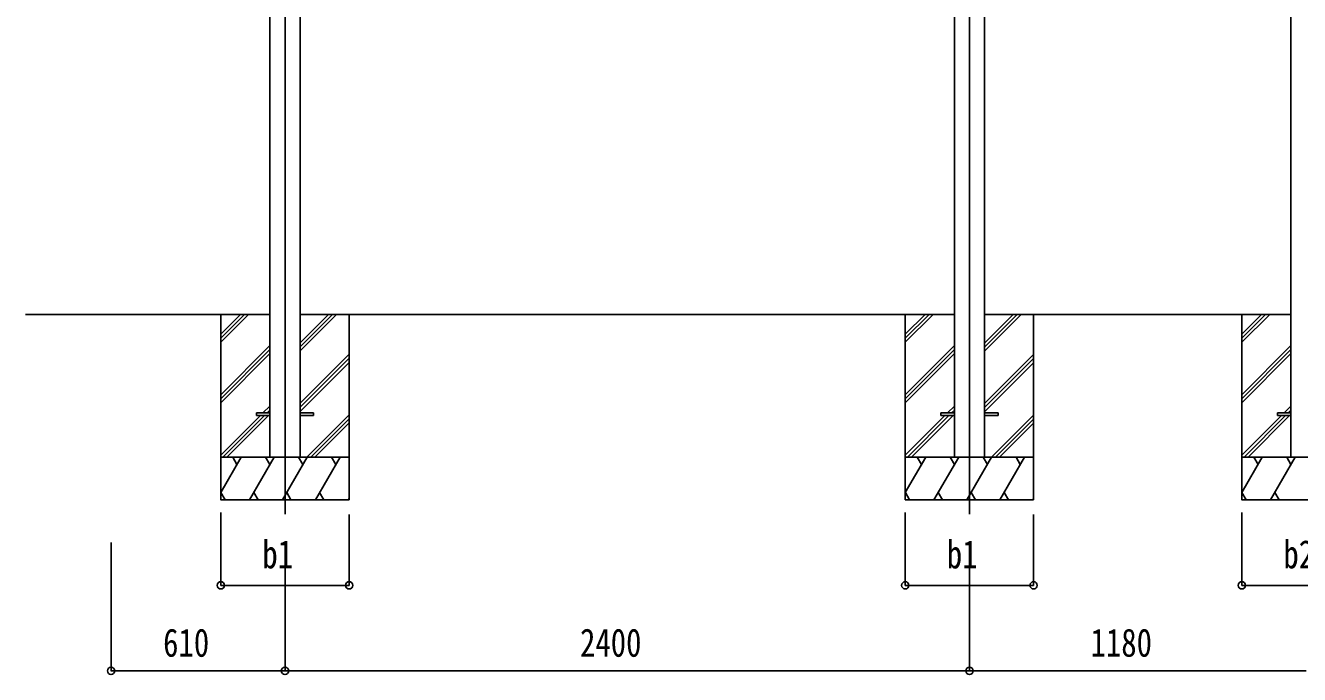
# Model space of a CAD drawing. Units: millimetres, scale not verified. Extents: x -12615 to 12615, y -8910 to 8910.
# Drawn here: x -6911 to -2444, y -5478 to -3202 of the extents above; entities that cross this region are included whole.
import ezdxf
from ezdxf.enums import TextEntityAlignment as Align

# ---------------------------------------------------------------- set-up
doc = ezdxf.new("R2010")
doc.units = ezdxf.units.MM
doc.header["$LTSCALE"] = 40
for name, color, linetype in [('0-4_YKK_12', 2, 'Continuous'), ('0-5_YKK_13', 4, 'Continuous'), ('0-6_YKK_A1', 4, 'Continuous'), ('0-7_YKK_D', 6, 'Continuous')]:
    doc.layers.add(name, color=color, linetype=linetype)
doc.styles.add('ＭＳ ゴシック', font='')
doc.styles.get('ＭＳ ゴシック').set_extended_font_data('MS Gothic')

msp = doc.modelspace()

# ---------------------------------------------------------------- linework, layer by layer
at = {"layer": '0-4_YKK_12'}
for p, q in [((-6000.94, -1919.34), (-6000.94, -4915)), ((-3600.94, -1919.34), (-3600.94, -4915))]:
    msp.add_line(p, q, dxfattribs=at)
at = {"layer": '0-5_YKK_13'}
for p, q in [((-6100.94, -4560.5), (-6100.94, -4569.5)), ((-6100.94, -4560.5), (-6053.94, -4560.5)), ((-6100.94, -4569.5), (-6053.94, -4569.5)), ((-5947.94, -4560.5), (-5900.94, -4560.5)), ((-5947.94, -4569.5), (-5900.94, -4569.5)), ((-5900.94, -4560.5), (-5900.94, -4569.5)), ((-3700.94, -4560.5), (-3700.94, -4569.5)), ((-3700.94, -4560.5), (-3653.94, -4560.5)), ((-3700.94, -4569.5), (-3653.94, -4569.5)), ((-3547.94, -4560.5), (-3500.94, -4560.5)), ((-3547.94, -4569.5), (-3500.94, -4569.5)), ((-3500.94, -4560.5), (-3500.94, -4569.5)), ((-2520.94, -4560.5), (-2520.94, -4569.5)), ((-2520.94, -4560.5), (-2473.94, -4560.5)), ((-2520.94, -4569.5), (-2473.94, -4569.5))]:
    msp.add_line(p, q, dxfattribs=at)
at = {"layer": '0-6_YKK_A1'}
for p, q in [((-6053.94, -2155.34), (-6053.94, -4715)), ((-5947.94, -2155.34), (-5947.94, -4715)), ((-3653.94, -2155.34), (-3653.94, -4715)), ((-3547.94, -2155.34), (-3547.94, -4715)), ((-2473.94, -2155.34), (-2473.94, -4715)), ((-6053.94, -4215), (-6910.94, -4215)), ((-6226.14, -4284.18), (-6156.96, -4215)), ((-6226.14, -4298.32), (-6142.82, -4215)), ((-6226.14, -4312.46), (-6128.68, -4215)), ((-5947.94, -4342.63), (-5820.31, -4215)), ((-5947.94, -4328.49), (-5834.45, -4215)), ((-5947.94, -4314.35), (-5848.59, -4215)), ((-3653.94, -4215), (-5947.94, -4215)), ((-5776.14, -4215), (-5776.14, -4865)), ((-3772.48, -4215), (-3892.48, -4215)), ((-3825.94, -4284.18), (-3756.76, -4215)), ((-3825.94, -4298.32), (-3742.62, -4215)), ((-3825.94, -4312.46), (-3728.48, -4215)), ((-2473.94, -4215), (-3547.94, -4215)), ((-3547.74, -4342.63), (-3420.11, -4215)), ((-3547.74, -4328.49), (-3434.25, -4215)), ((-3547.74, -4314.35), (-3448.39, -4215)), ((-3376.14, -4215), (-3376.14, -4865)), ((-2645.94, -4284.18), (-2576.76, -4215)), ((-2645.94, -4298.32), (-2562.62, -4215)), ((-2645.94, -4312.46), (-2548.48, -4215)), ((-6226.14, -4496.31), (-6053.94, -4324.11)), ((-3825.94, -4496.31), (-3653.74, -4324.11)), ((-2645.94, -4496.31), (-2473.74, -4324.11)), ((-6226.14, -4510.45), (-6053.94, -4338.25)), ((-6226.14, -4524.59), (-6053.94, -4352.4)), ((-5947.94, -4526.48), (-5776.14, -4354.68)), ((-5947.94, -4540.62), (-5776.14, -4368.82)), ((-3825.94, -4510.45), (-3653.74, -4338.25)), ((-3825.94, -4524.59), (-3653.74, -4352.4)), ((-3547.74, -4526.48), (-3375.94, -4354.68)), ((-3547.74, -4540.62), (-3375.94, -4368.82)), ((-2645.94, -4510.45), (-2473.74, -4338.25)), ((-2645.94, -4524.59), (-2473.74, -4352.4)), ((-5947.94, -4554.76), (-5776.14, -4382.96)), ((-3547.74, -4554.76), (-3375.94, -4382.96)), ((-6078.2, -4560.5), (-6053.94, -4536.24)), ((-6064.06, -4560.5), (-6053.94, -4550.38)), ((-3678, -4560.5), (-3653.74, -4536.24)), ((-3663.86, -4560.5), (-3653.74, -4550.38)), ((-2498, -4560.5), (-2473.74, -4536.24)), ((-2483.86, -4560.5), (-2473.74, -4550.38)), ((-6226.14, -4708.44), (-6087.2, -4569.5)), ((-6218.56, -4715), (-6073.06, -4569.5)), ((-6204.41, -4715), (-6058.91, -4569.5)), ((-5924.33, -4715), (-5776.14, -4566.81)), ((-5910.19, -4715), (-5776.14, -4580.95)), ((-5896.05, -4715), (-5776.14, -4595.09)), ((-3825.94, -4708.44), (-3687, -4569.5)), ((-3818.36, -4715), (-3672.86, -4569.5)), ((-3804.21, -4715), (-3658.71, -4569.5)), ((-3524.13, -4715), (-3375.94, -4566.81)), ((-3509.99, -4715), (-3375.94, -4580.95)), ((-3495.85, -4715), (-3375.94, -4595.09)), ((-2645.94, -4708.44), (-2507, -4569.5)), ((-2638.36, -4715), (-2492.86, -4569.5)), ((-2624.21, -4715), (-2478.71, -4569.5)), ((-5776.14, -4715), (-6226.14, -4715)), ((-6226.14, -4839.39), (-6154.32, -4715)), ((-6169.32, -4740.98), (-6184.32, -4715)), ((-6125.45, -4865), (-6038.85, -4715)), ((-6053.85, -4740.98), (-6068.85, -4715)), ((-6009.98, -4865), (-5923.38, -4715)), ((-5938.38, -4740.98), (-5953.38, -4715)), ((-5894.51, -4865), (-5807.91, -4715)), ((-5822.91, -4740.98), (-5837.91, -4715)), ((-3376.14, -4715), (-3826.14, -4715)), ((-3826.14, -4839.39), (-3754.32, -4715)), ((-3769.32, -4740.98), (-3784.32, -4715)), ((-3725.45, -4865), (-3638.85, -4715)), ((-3653.85, -4740.98), (-3668.85, -4715)), ((-3609.98, -4865), (-3523.38, -4715)), ((-3538.38, -4740.98), (-3553.38, -4715)), ((-3494.51, -4865), (-3407.91, -4715)), ((-3422.91, -4740.98), (-3437.91, -4715)), ((-2196.14, -4715), (-2646.14, -4715)), ((-2646.14, -4839.39), (-2574.32, -4715)), ((-2589.32, -4740.98), (-2604.32, -4715)), ((-2545.45, -4865), (-2458.85, -4715)), ((-2473.85, -4740.98), (-2488.85, -4715)), ((-6225.93, -4839.02), (-6210.93, -4865)), ((-6110.45, -4839.02), (-6095.45, -4865)), ((-5994.98, -4839.02), (-5979.99, -4865)), ((-5879.51, -4839.02), (-5864.52, -4865)), ((-5779.04, -4865), (-5776.14, -4859.97)), ((-3825.93, -4839.02), (-3810.93, -4865)), ((-3710.45, -4839.02), (-3695.45, -4865)), ((-3594.98, -4839.02), (-3579.99, -4865)), ((-3479.51, -4839.02), (-3464.52, -4865)), ((-3379.04, -4865), (-3376.14, -4859.97)), ((-2645.93, -4839.02), (-2630.93, -4865)), ((-2530.45, -4839.02), (-2515.45, -4865))]:
    msp.add_line(p, q, dxfattribs=at)
for points in [[(-6226.14, -4215), (-6226.14, -4865), (-5776.14, -4865)], [(-3826.14, -4215), (-3826.14, -4865), (-3376.14, -4865)], [(-2646.14, -4215), (-2646.14, -4865), (-2196.14, -4865)]]:
    msp.add_lwpolyline(points, dxfattribs=at)
at = {"layer": '0-7_YKK_D'}
for p, q in [((-6226.14, -4909.12), (-6226.14, -5166)), ((-3826.14, -4909.12), (-3826.14, -5166)), ((-2646.14, -4909.12), (-2646.14, -5166)), ((-5776.14, -4916.41), (-5776.14, -5166)), ((-3376.14, -4916.41), (-3376.14, -5166)), ((-6610.94, -5015), (-6610.94, -5466)), ((-6000.94, -5015), (-6000.94, -5466)), ((-6000.94, -5016), (-6000.94, -5466)), ((-3600.94, -5015), (-3600.94, -5466)), ((-3600.94, -5015), (-3600.94, -5466)), ((-6226.14, -5165), (-5776.14, -5165)), ((-3826.14, -5165), (-3376.14, -5165)), ((-2646.14, -5165), (-2196.14, -5165)), ((-6000.94, -5465), (-6610.94, -5465)), ((-6000.94, -5465), (-3600.94, -5465)), ((-3600.94, -5465), (-2420.94, -5465))]:
    msp.add_line(p, q, dxfattribs=at)
for centre in [(-6226.14, -5165), (-5776.14, -5165), (-3826.14, -5165), (-3376.14, -5165), (-2646.14, -5165), (-6610.94, -5465), (-6000.94, -5465), (-6000.94, -5465), (-3600.94, -5465), (-3600.94, -5465)]:
    msp.add_circle(centre, 12.75, dxfattribs=at)

# ---------------------------------------------------------------- texts
at = {"layer": '0-7_YKK_D', "style": 'ＭＳ ゴシック', "width": 0.8}
for s, p in [('b1', (-6080.34, -5135)), ('b1', (-3680.34, -5135)), ('b2', (-2500.34, -5135)), ('610', (-6428.34, -5445)), ('2400', (-4966.54, -5445)), ('1180', (-3176.54, -5445))]:
    msp.add_text(s, height=98.97, dxfattribs=at).set_placement(p, align=Align.BOTTOM_LEFT)

doc.saveas('drawing.dxf')
